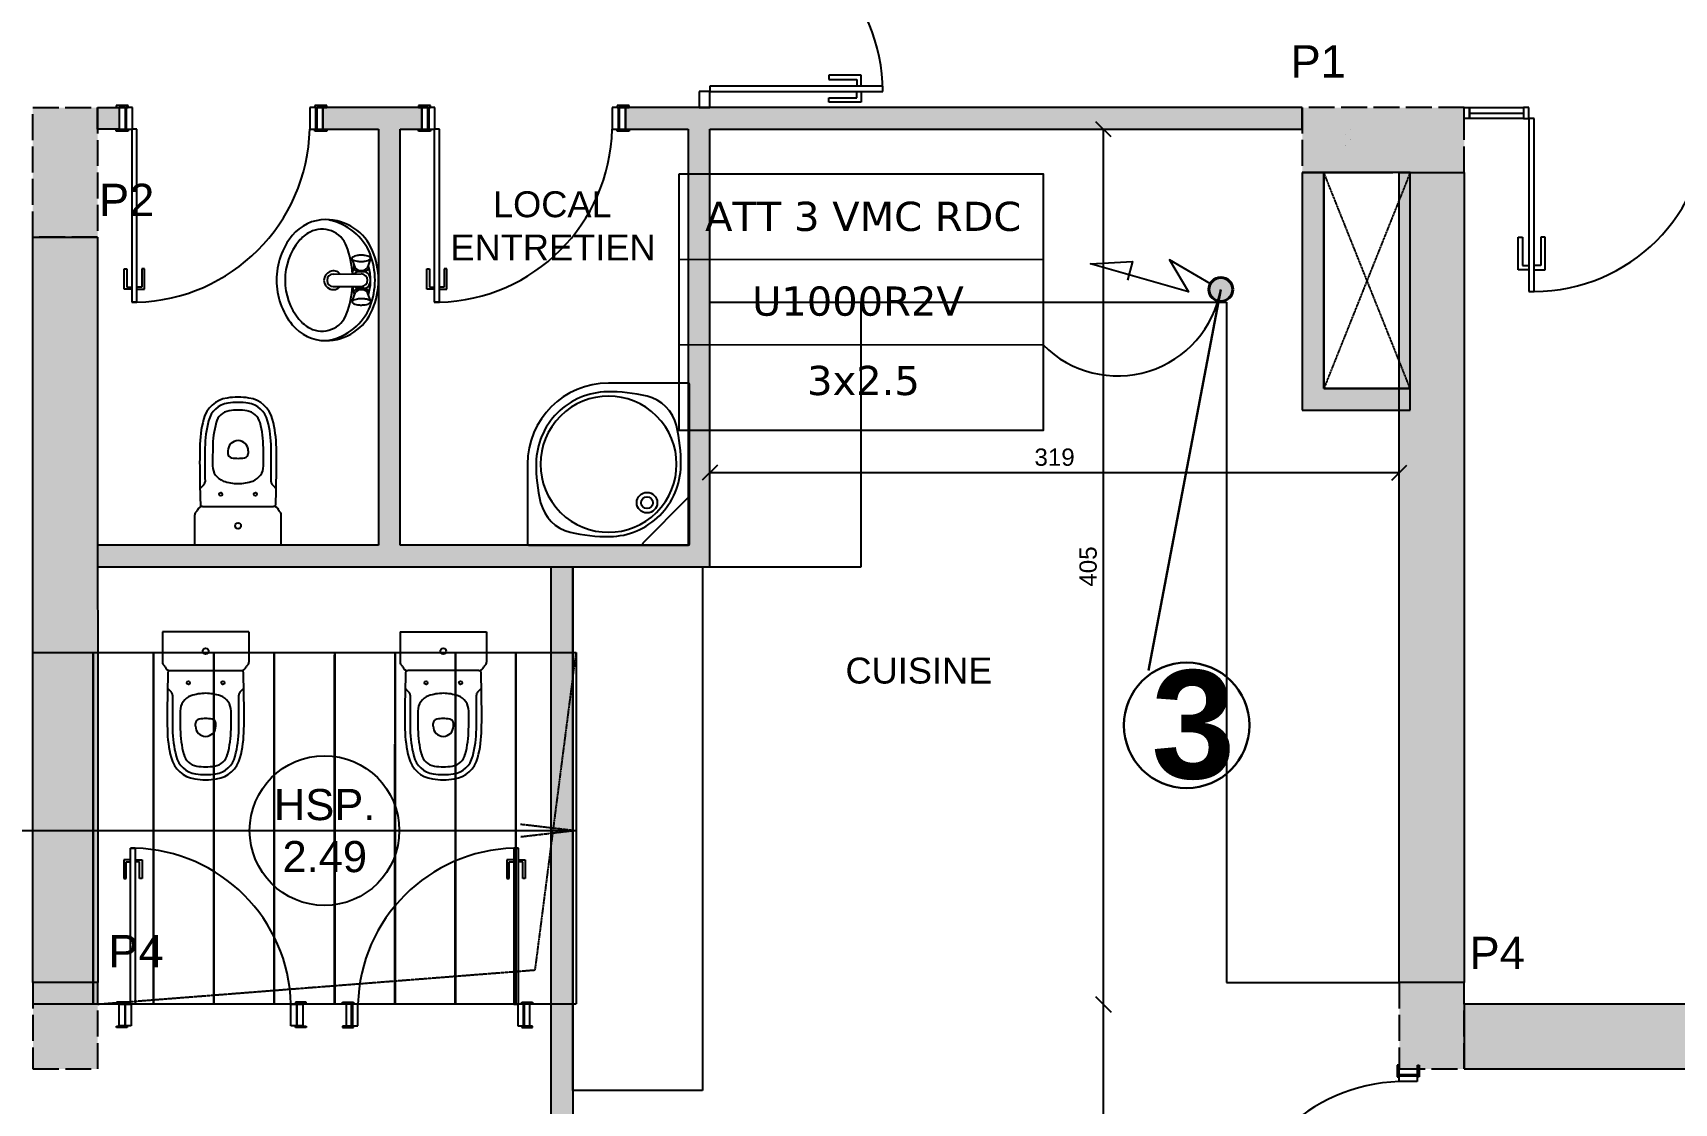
# Model space of a CAD drawing. Header units: millimetres. Extents: x 61345 to 69644, y 9491 to 29385.
# Drawn here: x 65769 to 66529, y 16625 to 17120 of the extents above; entities that cross this region are included whole.
import ezdxf
from ezdxf.enums import TextEntityAlignment as Align

# ---------------------------------------------------------------- set-up
doc = ezdxf.new("R2010")
doc.units = ezdxf.units.MM
for name, pattern in [('ACAD_ISO02W100', [15, 12, -3]), ('ACAD_ISO03W100', [30, 12, -18]), ('CACHE', [0.375, 0.25, -0.125]), ('PROJECTION', [0.375, 0.25, -0.125])]:
    doc.linetypes.add(name, pattern=pattern)
for name, color, linetype in [('ATT ELECTRIQUES', 3, 'Continuous'), ('FORCE', 3, 'Continuous'), ('Plan Archi', 8, 'Continuous')]:
    doc.layers.add(name, color=color, linetype=linetype)
doc.layers.add('G-ANNO-TEXT', color=231, linetype='Continuous', lineweight=9)
doc.layers.add('STRUCTURE POUTRES', color=5, linetype='ACAD_ISO03W100', lineweight=20)
doc.styles.add('ARIAL', font='arial.ttf')
doc.styles.add('Arial_I', font='ariali.ttf', dxfattribs={"height": 146.22545})
doc.styles.get("Standard").update_dxf_attribs({"font": 'arial.ttf'})
doc.styles.add('Verdana', font='verdana.ttf')

# ---------------------------------------------------------------- blocks, each defined once
blk = doc.blocks.new('alimentation electrique')
at = {"layer": 'FORCE', "lineweight": 50}
blk.add_hatch(color=1, dxfattribs=at).paths.add_polyline_path([(54.9, -36.5, 1), (41.3, -19.1, 1)])
at = {"color": 1, "linetype": 'ByBlock'}
blk.add_lwpolyline([(38.4, -22.6), (0.5, -0.3), (18.2, -30.1), (-72.5, -4), (-33.8, -1.9), (-38.2, -19.2)], dxfattribs=at)
at = {"layer": 'FORCE', "color": 1, "lineweight": 40}
blk.add_circle((48.1, -27.8), 11, dxfattribs=at)
blk = doc.blocks.new('ETIQ ECL')
at = {"color": 6, "linetype": 'ByBlock'}
blk.add_lwpolyline([(-28.09, 19.8), (28.09, 19.8), (28.09, -19.8), (-28.09, -19.8)], close=True, dxfattribs=at)
at = {"layer": 'STRUCTURE POUTRES', "color": 6, "linetype": 'ByBlock'}
for points in [[(-28.09, 19.8), (28.09, 19.8), (28.09, 6.6), (-28.09, 6.6)], [(-28.09, 6.6), (28.09, 6.6), (28.09, -6.6), (-28.09, -6.6)], [(-28.09, -6.6), (28.09, -6.6), (28.09, -19.8), (-28.09, -19.8)]]:
    blk.add_lwpolyline(points, close=True, dxfattribs=at)
at = {"layer": 'STRUCTURE POUTRES', "color": 6, "linetype": 'ByBlock', "style": 'Verdana'}
for tag, p in [('CIRCUIT', (0.33, 10.99)), ('CABLE', (-0.49, -2.08)), ('SECTION', (0.37, -14.32))]:
    blk.add_attdef(tag, text='', height=4.5, dxfattribs=at).set_placement(p, align=Align.CENTER)

msp = doc.modelspace()

# ---------------------------------------------------------------- hatches: boundary and pattern name
at = {"layer": 'Plan Archi', "linetype": 'ACAD_ISO02W100'}
for points in [[(65769.07, 17085.8), (65799.07, 17085.8), (65799.07, 17025.8), (65769.07, 17025.8)], [(66356.65, 17055.84), (66431.66, 17055.84), (66431.66, 17085.85), (66356.65, 17085.85)], [(66356.65, 17055.84), (66431.66, 17055.84), (66431.66, 17085.84), (66356.65, 17085.84)], [(66401.56, 16681.07), (66431.56, 16681.07), (66431.56, 16641.07), (66401.56, 16641.07)]]:
    msp.add_hatch(color=256, dxfattribs=at).paths.add_polyline_path(points)
at = {"layer": 'Plan Archi'}
h = msp.add_hatch(color=256, dxfattribs=at)
h.dxf.hatch_style = 1
h.paths.add_polyline_path([(65809.07, 17075.8), (65799.07, 17075.8), (65799.07, 17085.8), (65809.07, 17085.8)])
h = msp.add_hatch(color=256, dxfattribs=at)
h.dxf.hatch_style = 1
h.paths.add_polyline_path([(65929.07, 16883.35), (65799.07, 16883.35), (65799.07, 16873.35), (66082.46, 16873.35), (66082.46, 17075.8), (66356.65, 17075.8), (66356.65, 17085.8), (66043.37, 17085.8), (66043.37, 17075.8), (66072.46, 17075.8), (66072.46, 16883.35), (65939.07, 16883.35), (65939.07, 17075.8), (65949.07, 17075.8), (65949.07, 17085.8), (65903.37, 17085.8), (65903.37, 17075.8), (65929.07, 17075.8)])
h = msp.add_hatch(color=256, dxfattribs=at)
h.dxf.hatch_style = 1
h.paths.add_polyline_path([(66366.65, 17055.84), (66356.65, 17055.84), (66356.65, 16945.84), (66406.65, 16945.84), (66406.65, 16955.84), (66366.65, 16955.84)])
h = msp.add_hatch(color=256, dxfattribs=at)
h.dxf.hatch_style = 1
h.paths.add_polyline_path([(66401.56, 17055.84), (66431.56, 17055.84), (66431.56, 16681.07), (66401.56, 16681.07)])
h = msp.add_hatch(color=256, dxfattribs=at)
h.dxf.hatch_style = 1
h.paths.add_polyline_path([(65769.07, 17025.8), (65799.07, 17025.8), (65799.15, 16681.07), (65769.15, 16681.07)])
h = msp.add_hatch(color=256, dxfattribs=at)
h.dxf.hatch_style = 1
h.paths.add_polyline_path([(66009.07, 16873.35), (66019.07, 16873.35), (66019.07, 16486.99), (66009.07, 16486.99)])
at = {"layer": 'Plan Archi', "linetype": 'ACAD_ISO02W100'}
h = msp.add_hatch(color=256, dxfattribs=at)
h.dxf.hatch_style = 1
h.paths.add_polyline_path([(65769.15, 16641.07), (65799.15, 16641.07), (65799.15, 16681.07), (65769.15, 16681.07)])
h = msp.add_hatch(color=256, dxfattribs=at)
h.dxf.hatch_style = 1
h.paths.add_polyline_path([(66401.56, 16641.07), (66431.56, 16641.07), (66431.56, 16681.07), (66401.56, 16681.07)])
at = {"layer": 'Plan Archi'}
h = msp.add_hatch(color=256, dxfattribs=at)
h.dxf.hatch_style = 1
h.paths.add_polyline_path([(67430.32, 16671.07), (66431.56, 16671.07), (66431.56, 16641.07), (67430.32, 16641.07)])

# ---------------------------------------------------------------- linework, layer by layer
at = {"color": 5, "lineweight": 30}
msp.add_lwpolyline([(66285.5, 16825.34), (66318.99, 17001.68)], dxfattribs=at)
msp.add_circle((66303.14, 16800.05), 29.04, dxfattribs=at)
at = {"layer": 'ATT ELECTRIQUES', "color": 6, "linetype": 'ByBlock'}
msp.add_arc((66271.17, 17010.26), 48.58, 224.84697, 349.82756, dxfattribs=at)
at = {"layer": 'Plan Archi'}
for p, q in [((66162.46, 17095.78), (66082.46, 17095.78)), ((66082.46, 17095.78), (66082.46, 17093.28)), ((66152.46, 17100.78), (66137.46, 17100.78)), ((66137.46, 17100.78), (66137.46, 17098.78)), ((66137.46, 17098.78), (66150.46, 17098.78)), ((66150.46, 17098.78), (66150.46, 17095.78)), ((66152.46, 17095.78), (66152.46, 17100.78)), ((66162.46, 17093.28), (66162.46, 17095.78)), ((66082.46, 17093.28), (66077.46, 17093.28)), ((66077.46, 17093.28), (66077.46, 17085.8)), ((66082.46, 17093.28), (66162.46, 17093.28)), ((66082.46, 17085.8), (66082.46, 17093.28)), ((66137.46, 17088.28), (66137.46, 17090.28)), ((66137.46, 17090.28), (66150.46, 17090.28)), ((66152.46, 17088.28), (66137.46, 17088.28)), ((66150.46, 17090.28), (66150.46, 17093.28)), ((66152.46, 17093.28), (66152.46, 17088.28)), ((65799.07, 17075.8), (65799.07, 17085.8)), ((65799.07, 17085.8), (65809.07, 17085.8)), ((65813.15, 17086.75), (65807.58, 17086.75)), ((65807.58, 17086.75), (65807.58, 17085.93)), ((65807.58, 17085.93), (65813.15, 17085.93)), ((65809.07, 17085.8), (65809.07, 17075.8)), ((65811.93, 17085.8), (65809.07, 17085.8)), ((65809.07, 17085.8), (65809.07, 17075.8)), ((65811.93, 17075.8), (65811.93, 17085.8)), ((65815.19, 17085.8), (65812.33, 17085.8)), ((65812.33, 17085.8), (65812.33, 17075.8)), ((65813.15, 17085.93), (65813.15, 17086.75)), ((65815.19, 17075.8), (65815.19, 17085.8)), ((65900.11, 17085.8), (65897.25, 17085.8)), ((65897.25, 17085.8), (65897.25, 17075.8)), ((65905.13, 17086.75), (65899.56, 17086.75)), ((65899.56, 17086.75), (65899.56, 17085.93)), ((65899.56, 17085.93), (65905.13, 17085.93)), ((65900.11, 17075.8), (65900.11, 17085.8)), ((65903.37, 17085.8), (65900.51, 17085.8)), ((65900.51, 17085.8), (65900.51, 17075.8)), ((65949.07, 17085.8), (65903.37, 17085.8)), ((65903.37, 17085.8), (65903.37, 17075.8)), ((65903.37, 17075.8), (65903.37, 17085.8)), ((65905.13, 17085.93), (65905.13, 17086.75)), ((65953.15, 17086.74), (65947.58, 17086.74)), ((65947.58, 17086.74), (65947.58, 17085.93)), ((65947.58, 17085.93), (65953.15, 17085.93)), ((65949.07, 17075.8), (65949.07, 17085.8)), ((65951.93, 17085.79), (65949.07, 17085.79)), ((65949.07, 17085.79), (65949.07, 17075.79)), ((65951.93, 17075.79), (65951.93, 17085.79)), ((65955.19, 17085.79), (65952.33, 17085.79)), ((65952.33, 17085.79), (65952.33, 17075.79)), ((65953.15, 17085.93), (65953.15, 17086.74)), ((65955.19, 17075.79), (65955.19, 17085.79)), ((66040.11, 17085.79), (66037.25, 17085.79)), ((66037.25, 17085.79), (66037.25, 17075.79)), ((66045.13, 17086.74), (66039.56, 17086.74)), ((66039.56, 17086.74), (66039.56, 17085.93)), ((66039.56, 17085.93), (66045.13, 17085.93)), ((66040.11, 17075.79), (66040.11, 17085.79)), ((66043.37, 17085.79), (66040.51, 17085.79)), ((66040.51, 17085.79), (66040.51, 17075.79)), ((66356.65, 17085.8), (66043.37, 17085.8)), ((66043.37, 17085.8), (66043.37, 17075.8)), ((66043.37, 17075.79), (66043.37, 17085.79)), ((66045.13, 17085.93), (66045.13, 17086.74)), ((66077.46, 17085.8), (66082.46, 17085.8)), ((66356.65, 17075.8), (66356.65, 17085.8)), ((66431.56, 17085.8), (66434.06, 17085.8)), ((66431.56, 17080.8), (66431.56, 17085.8)), ((66434.06, 17080.8), (66431.56, 17080.8)), ((66434.06, 17085.8), (66459.06, 17085.8)), ((66434.06, 17080.8), (66434.06, 17085.8)), ((66434.06, 17085.8), (66434.06, 17080.8)), ((66434.06, 17083.3), (66459.06, 17083.3)), ((66459.06, 17080.8), (66434.06, 17080.8)), ((66459.06, 17085.8), (66459.06, 17080.8)), ((66461.56, 17085.8), (66459.06, 17085.8)), ((66459.06, 17085.8), (66459.06, 17080.8)), ((66459.06, 17080.8), (66461.56, 17080.8)), ((66461.56, 17080.8), (66461.56, 17085.8)), ((66464.06, 17080.8), (66461.56, 17080.8)), ((66461.56, 17080.8), (66461.56, 17000.8)), ((66464.06, 17000.8), (66464.06, 17080.8)), ((65809.07, 17075.8), (65799.07, 17075.8)), ((65807.58, 17074.85), (65807.58, 17075.66)), ((65807.58, 17075.66), (65813.15, 17075.66)), ((65813.15, 17074.85), (65807.58, 17074.85)), ((65809.07, 17075.8), (65815.19, 17075.8)), ((65809.21, 17075.8), (65813.01, 17075.8)), ((65812.33, 17075.8), (65815.19, 17075.8)), ((65813.15, 17075.66), (65813.15, 17074.85)), ((65814.9, 17075.8), (65814.9, 16995.79)), ((65817.25, 17075.8), (65814.9, 17075.8)), ((65817.25, 16995.79), (65817.25, 17075.8)), ((65897.25, 17075.8), (65900.11, 17075.8)), ((65899.56, 17074.85), (65899.56, 17075.66)), ((65899.56, 17075.66), (65905.13, 17075.66)), ((65905.13, 17074.85), (65899.56, 17074.85)), ((65900.51, 17075.8), (65903.37, 17075.8)), ((65903.37, 17075.8), (65929.07, 17075.8)), ((65905.13, 17075.66), (65905.13, 17074.85)), ((65929.07, 17075.8), (65929.07, 16883.35)), ((65939.07, 16883.35), (65939.07, 17075.8)), ((65939.07, 17075.8), (65949.07, 17075.8)), ((65947.58, 17074.84), (65947.58, 17075.65)), ((65947.58, 17075.65), (65953.15, 17075.65)), ((65953.15, 17074.84), (65947.58, 17074.84)), ((65949.07, 17075.79), (65955.19, 17075.79)), ((65949.21, 17075.79), (65953.01, 17075.79)), ((65952.33, 17075.79), (65955.19, 17075.79)), ((65953.15, 17075.65), (65953.15, 17074.84)), ((65954.9, 17075.79), (65954.9, 16995.78)), ((65957.25, 17075.79), (65954.9, 17075.79)), ((65957.25, 16995.78), (65957.25, 17075.79)), ((66037.25, 17075.79), (66040.11, 17075.79)), ((66039.56, 17074.84), (66039.56, 17075.65)), ((66039.56, 17075.65), (66045.13, 17075.65)), ((66045.13, 17074.84), (66039.56, 17074.84)), ((66040.51, 17075.79), (66043.37, 17075.79)), ((66043.37, 17075.8), (66072.46, 17075.8)), ((66045.13, 17075.65), (66045.13, 17074.84)), ((66072.46, 17075.8), (66072.46, 16883.35)), ((66082.46, 16873.35), (66082.46, 17075.8)), ((66082.46, 17075.8), (66356.65, 17075.8)), ((66366.65, 17055.84), (66356.65, 17055.84)), ((66356.65, 17055.84), (66356.65, 16945.84)), ((66366.65, 16955.84), (66366.65, 17055.84)), ((66406.65, 17055.84), (66366.65, 17055.84)), ((66366.65, 17055.84), (66366.65, 16955.84)), ((66401.56, 17055.84), (66431.56, 17055.84)), ((66401.56, 16681.07), (66401.56, 17055.84)), ((66406.65, 16955.84), (66406.65, 17055.84)), ((66431.56, 17055.84), (66431.56, 16681.07)), ((65769.07, 17025.8), (65799.07, 17025.8)), ((65769.15, 16681.07), (65769.07, 17025.8)), ((65799.07, 17025.8), (65799.15, 16681.07)), ((66456.56, 17010.8), (66456.56, 17025.8)), ((66456.56, 17025.8), (66458.56, 17025.8)), ((66458.56, 17025.8), (66458.56, 17012.8)), ((66469.06, 17025.8), (66467.06, 17025.8)), ((66467.06, 17025.8), (66467.06, 17012.8)), ((66469.06, 17010.8), (66469.06, 17025.8)), ((65811.39, 17001.75), (65811.39, 17011.29)), ((65811.39, 17011.29), (65812.61, 17011.29)), ((65812.61, 17011.29), (65812.61, 17002.76)), ((65819.55, 17011.29), (65819.55, 17002.76)), ((65820.77, 17011.29), (65819.55, 17011.29)), ((65820.77, 17001.75), (65820.77, 17011.29)), ((65951.39, 17001.75), (65951.39, 17011.28)), ((65951.39, 17011.28), (65952.61, 17011.28)), ((65952.61, 17011.28), (65952.61, 17002.75)), ((65959.55, 17011.28), (65959.55, 17002.75)), ((65960.77, 17011.28), (65959.55, 17011.28)), ((65960.77, 17001.75), (65960.77, 17011.28)), ((66458.56, 17012.8), (66461.56, 17012.8)), ((66467.06, 17012.8), (66464.06, 17012.8)), ((66461.56, 17010.8), (66456.56, 17010.8)), ((66464.06, 17010.8), (66469.06, 17010.8)), ((65814.76, 17001.75), (65811.39, 17001.75)), ((65812.61, 17002.76), (65814.83, 17002.76)), ((65814.9, 16995.79), (65817.25, 16995.79)), ((65817.25, 16995.79), (65814.9, 16995.79)), ((65819.55, 17002.76), (65817.32, 17002.76)), ((65817.4, 17001.75), (65820.77, 17001.75)), ((65954.76, 17001.75), (65951.39, 17001.75)), ((65952.61, 17002.75), (65954.83, 17002.75)), ((65954.9, 16995.78), (65957.25, 16995.78)), ((65957.25, 16995.78), (65954.9, 16995.78)), ((65959.55, 17002.75), (65957.32, 17002.75)), ((65957.4, 17001.75), (65960.77, 17001.75)), ((66082.46, 16995.8), (66321.56, 16995.8)), ((66152.46, 16873.35), (66152.46, 16995.8)), ((66321.56, 16995.8), (66321.56, 16681.07)), ((66461.56, 17000.8), (66464.06, 17000.8)), ((66072.46, 16958.35), (66035.56, 16958.35)), ((66073.06, 16883.95), (66073.06, 16957.75)), ((66406.65, 16955.84), (66366.65, 16955.84)), ((66366.65, 16955.84), (66406.65, 16955.84)), ((66406.65, 16945.84), (66406.65, 16955.84)), ((66356.65, 16945.84), (66406.65, 16945.84)), ((65859.37, 16927.05), (65859.37, 16925.78)), ((65868.77, 16927.05), (65868.77, 16925.78)), ((65998.06, 16920.85), (65998.06, 16883.95)), ((65848.19, 16911.25), (65846.43, 16909.5)), ((65879.96, 16911.25), (65881.71, 16909.5)), ((66072.03, 16905.03), (66051.38, 16884.38)), ((65844.07, 16883.35), (65844.07, 16897.45)), ((65847.67, 16901.35), (65880.47, 16901.35)), ((65884.07, 16883.35), (65884.07, 16897.45)), ((65929.07, 16883.35), (65799.07, 16883.35)), ((65799.07, 16883.35), (65799.07, 16873.35)), ((65884.07, 16883.35), (65844.07, 16883.35)), ((66072.46, 16883.35), (65939.07, 16883.35)), ((65998.66, 16883.35), (66072.46, 16883.35)), ((65799.07, 16873.35), (66082.46, 16873.35)), ((66009.07, 16873.35), (66019.07, 16873.35)), ((66009.07, 16486.99), (66009.07, 16873.35)), ((66019.07, 16873.35), (66079.07, 16873.35)), ((66019.07, 16631.07), (66019.07, 16873.35)), ((66019.07, 16873.35), (66019.07, 16486.99)), ((66079.07, 16873.35), (66079.07, 16631.07)), ((66082.46, 16873.35), (66152.46, 16873.35)), ((65829.07, 16843.35), (65829.07, 16829.25)), ((65869.07, 16843.35), (65829.07, 16843.35)), ((65869.07, 16843.35), (65869.07, 16829.25)), ((65939.07, 16843.35), (65939.07, 16829.25)), ((65939.07, 16843.35), (65979.07, 16843.35)), ((65979.07, 16843.35), (65979.07, 16829.25)), ((65832.67, 16825.35), (65865.47, 16825.35)), ((65975.47, 16825.35), (65942.67, 16825.35)), ((65833.19, 16815.45), (65831.43, 16817.21)), ((65864.96, 16815.45), (65866.71, 16817.21)), ((65943.19, 16815.45), (65941.43, 16817.21)), ((65974.96, 16815.45), (65976.71, 16817.21)), ((65844.37, 16799.65), (65844.37, 16800.93)), ((65853.77, 16799.65), (65853.77, 16800.93)), ((65954.37, 16799.65), (65954.37, 16800.93)), ((65963.77, 16799.65), (65963.77, 16800.93)), ((65811.16, 16737.82), (65811.16, 16729.22)), ((65814.2, 16737.82), (65811.16, 16737.82)), ((65814.33, 16671.07), (65814.33, 16743.2)), ((65814.33, 16743.2), (65816.45, 16743.2)), ((65816.45, 16743.2), (65814.33, 16743.2)), ((65816.45, 16743.2), (65816.45, 16671.07)), ((65816.58, 16737.82), (65819.62, 16737.82)), ((65819.62, 16737.82), (65819.62, 16729.22)), ((65988.53, 16737.82), (65988.53, 16729.22)), ((65991.57, 16737.82), (65988.53, 16737.82)), ((65991.7, 16743.2), (65991.7, 16671.07)), ((65993.82, 16743.2), (65991.7, 16743.2)), ((65991.7, 16743.2), (65993.82, 16743.2)), ((65993.82, 16671.07), (65993.82, 16743.2)), ((65993.95, 16737.82), (65996.99, 16737.82)), ((65996.99, 16737.82), (65996.99, 16729.22)), ((65812.26, 16729.22), (65812.26, 16736.91)), ((65812.26, 16736.91), (65814.26, 16736.91)), ((65818.52, 16736.91), (65816.51, 16736.91)), ((65818.52, 16729.22), (65818.52, 16736.91)), ((65989.63, 16729.22), (65989.63, 16736.91)), ((65989.63, 16736.91), (65991.64, 16736.91)), ((65995.89, 16736.91), (65993.88, 16736.91)), ((65995.89, 16729.22), (65995.89, 16736.91)), ((65811.16, 16729.22), (65812.26, 16729.22)), ((65819.62, 16729.22), (65818.52, 16729.22)), ((65988.53, 16729.22), (65989.63, 16729.22)), ((65996.99, 16729.22), (65995.89, 16729.22)), ((65799.15, 16681.07), (65769.15, 16681.07)), ((66321.56, 16681.07), (66401.56, 16681.07)), ((66431.56, 16681.07), (66401.56, 16681.07)), ((65812.75, 16671.93), (65807.73, 16671.93)), ((65807.73, 16671.93), (65807.73, 16671.19)), ((65807.73, 16671.19), (65812.75, 16671.19)), ((65809.07, 16661.07), (65809.07, 16671.07)), ((65809.07, 16671.07), (65814.59, 16671.07)), ((65809.2, 16671.07), (65812.63, 16671.07)), ((65811.65, 16671.07), (65811.65, 16661.07)), ((65812.01, 16661.07), (65812.01, 16671.07)), ((65812.01, 16671.07), (65814.59, 16671.07)), ((65812.75, 16671.19), (65812.75, 16671.93)), ((65816.45, 16671.07), (65814.33, 16671.07)), ((65814.59, 16671.07), (65814.59, 16661.07)), ((65888.56, 16661.07), (65888.56, 16671.07)), ((65888.56, 16671.07), (65891.13, 16671.07)), ((65895.67, 16671.93), (65890.64, 16671.93)), ((65890.64, 16671.93), (65890.64, 16671.19)), ((65890.64, 16671.19), (65895.67, 16671.19)), ((65891.13, 16671.07), (65891.13, 16661.07)), ((65891.5, 16661.07), (65891.5, 16671.07)), ((65891.5, 16671.07), (65894.07, 16671.07)), ((65894.07, 16671.07), (65894.07, 16661.07)), ((65895.67, 16671.19), (65895.67, 16671.93)), ((65912.48, 16671.19), (65912.48, 16671.93)), ((65912.48, 16671.93), (65917.5, 16671.93)), ((65917.5, 16671.19), (65912.48, 16671.19)), ((65914.07, 16671.07), (65914.07, 16661.07)), ((65916.65, 16671.07), (65914.07, 16671.07)), ((65916.65, 16661.07), (65916.65, 16671.07)), ((65917.01, 16671.07), (65917.01, 16661.07)), ((65919.59, 16671.07), (65917.01, 16671.07)), ((65917.5, 16671.93), (65917.5, 16671.19)), ((65919.59, 16661.07), (65919.59, 16671.07)), ((65991.7, 16671.07), (65993.82, 16671.07)), ((65993.56, 16671.07), (65993.56, 16661.07)), ((65996.13, 16671.07), (65993.56, 16671.07)), ((65999.07, 16671.07), (65993.56, 16671.07)), ((65995.4, 16671.19), (65995.4, 16671.93)), ((65995.4, 16671.93), (66000.42, 16671.93)), ((66000.42, 16671.19), (65995.4, 16671.19)), ((65998.95, 16671.07), (65995.52, 16671.07)), ((65996.13, 16661.07), (65996.13, 16671.07)), ((65996.5, 16671.07), (65996.5, 16661.07)), ((65999.07, 16661.07), (65999.07, 16671.07)), ((66000.42, 16671.93), (66000.42, 16671.19)), ((67430.32, 16671.07), (66431.56, 16671.07)), ((66431.56, 16671.07), (66431.56, 16641.07)), ((65807.73, 16660.22), (65807.73, 16660.95)), ((65807.73, 16660.95), (65812.75, 16660.95)), ((65812.75, 16660.22), (65807.73, 16660.22)), ((65811.65, 16661.07), (65809.07, 16661.07)), ((65814.59, 16661.07), (65812.01, 16661.07)), ((65812.75, 16660.95), (65812.75, 16660.22)), ((65891.13, 16661.07), (65888.56, 16661.07)), ((65890.64, 16660.22), (65890.64, 16660.95)), ((65890.64, 16660.95), (65895.67, 16660.95)), ((65895.67, 16660.22), (65890.64, 16660.22)), ((65894.07, 16661.07), (65891.5, 16661.07)), ((65895.67, 16660.95), (65895.67, 16660.22)), ((65912.48, 16660.95), (65912.48, 16660.22)), ((65917.5, 16660.95), (65912.48, 16660.95)), ((65912.48, 16660.22), (65917.5, 16660.22)), ((65914.07, 16661.07), (65916.65, 16661.07)), ((65917.01, 16661.07), (65919.59, 16661.07)), ((65917.5, 16660.22), (65917.5, 16660.95)), ((65993.56, 16661.07), (65996.13, 16661.07)), ((65995.4, 16660.95), (65995.4, 16660.22)), ((66000.42, 16660.95), (65995.4, 16660.95)), ((65995.4, 16660.22), (66000.42, 16660.22)), ((65996.5, 16661.07), (65999.07, 16661.07)), ((66000.42, 16660.22), (66000.42, 16660.95)), ((66401.43, 16642.76), (66400.65, 16642.76)), ((66400.65, 16642.76), (66400.65, 16637.43)), ((66401.43, 16637.43), (66401.43, 16642.76)), ((66401.56, 16641.07), (66409.87, 16641.07)), ((66401.56, 16638.34), (66401.56, 16641.07)), ((66409.87, 16641.07), (66409.87, 16638.34)), ((66410, 16642.76), (66410.78, 16642.76)), ((66410, 16637.43), (66410, 16642.76)), ((66410.78, 16642.76), (66410.78, 16637.43)), ((66431.56, 16641.07), (67430.32, 16641.07)), ((66079.07, 16631.07), (66019.07, 16631.07)), ((66400.65, 16637.43), (66401.43, 16637.43)), ((66409.87, 16638.34), (66401.56, 16638.34)), ((66401.56, 16637.95), (66409.87, 16637.95)), ((66401.56, 16635.22), (66401.56, 16637.95)), ((66409.87, 16635.22), (66401.56, 16635.22)), ((66409.87, 16637.95), (66409.87, 16635.22)), ((66410.78, 16637.43), (66410, 16637.43))]:
    msp.add_line(p, q, dxfattribs=at)
at = {"layer": 'Plan Archi', "linetype": 'ACAD_ISO02W100'}
for p, q in [((65769.07, 17085.8), (65799.07, 17085.8)), ((65769.07, 17025.8), (65769.07, 17085.8)), ((65799.07, 17085.8), (65799.07, 17025.8)), ((66431.66, 17085.85), (66356.65, 17085.85)), ((66356.65, 17085.85), (66356.65, 17055.84)), ((66431.66, 17085.84), (66356.65, 17085.84)), ((66356.65, 17085.84), (66356.65, 17055.84)), ((66431.66, 17055.84), (66431.66, 17085.85)), ((66431.66, 17055.84), (66431.66, 17085.84)), ((66376.65, 17073.38), (66376.65, 17073.38)), ((66379.15, 17075.88), (66379.15, 17075.88)), ((66376.52, 17068.37), (66376.52, 17068.37)), ((66376.65, 17068.37), (66376.65, 17068.37)), ((66379.02, 17070.87), (66379.02, 17070.87)), ((66379.15, 17070.87), (66379.15, 17070.87)), ((66356.65, 17055.84), (66431.66, 17055.84)), ((66356.65, 17055.84), (66431.66, 17055.84)), ((66361.65, 17055.84), (66361.65, 17055.84)), ((66361.65, 17055.84), (66391.66, 17055.84)), ((65799.07, 17025.8), (65769.07, 17025.8)), ((65799.15, 16681.07), (65769.15, 16681.07)), ((65769.15, 16681.07), (65769.15, 16641.07)), ((65799.15, 16641.07), (65799.15, 16681.07)), ((66431.56, 16681.07), (66401.56, 16681.07)), ((66401.56, 16681.07), (66401.56, 16641.07)), ((66431.56, 16641.07), (66431.56, 16681.07)), ((65769.15, 16641.07), (65799.15, 16641.07)), ((66401.56, 16641.07), (66431.56, 16641.07))]:
    msp.add_line(p, q, dxfattribs=at)
at = {"layer": 'Plan Archi', "color": 0, "linetype": 'ByBlock'}
for p, q in [((66268.18, 17072.3), (66261.18, 17079.3)), ((66085.96, 16920.45), (66078.96, 16913.45)), ((66398.06, 16913.45), (66405.06, 16920.45)), ((66261.18, 16674.41), (66268.18, 16667.41)), ((66268.18, 16667.41), (66261.18, 16674.41))]:
    msp.add_line(p, q, dxfattribs=at)
at = {"layer": 'Plan Archi', "color": 6}
for p, q in [((66264.68, 16670.91), (66264.68, 17075.8)), ((66082.46, 16916.95), (66401.56, 16916.95)), ((66264.68, 16550.91), (66264.68, 16670.91))]:
    msp.add_line(p, q, dxfattribs=at)
at = {"layer": 'Plan Archi', "color": 0, "linetype": 'PROJECTION', "lineweight": -2, "transparency": 16777216}
for p, q in [((66406.65, 17055.84), (66366.65, 16955.84)), ((66406.65, 16955.84), (66366.65, 17055.84))]:
    msp.add_line(p, q, dxfattribs=at)
at = {"layer": 'Plan Archi', "linetype": 'Continuous'}
for p, q in [((65916.75, 17015.83), (65918.33, 17011.5)), ((65925.36, 17015.89), (65923.83, 17011.54)), ((65908.14, 17008.8), (65921.1, 17008.88)), ((65919.33, 17009.93), (65922.86, 17009.95)), ((65908.17, 17003.04), (65921.13, 17003.12)), ((65916.87, 16996.11), (65918.4, 17000.47)), ((65919.37, 17002.05), (65922.9, 17002.07)), ((65925.48, 16996.16), (65923.96, 17000.33))]:
    msp.add_line(p, q, dxfattribs=at)
at = {"layer": 'Plan Archi', "linetype": 'CACHE'}
for p, q in [((65769.07, 16833.8), (65797.02, 16833.8)), ((65796.96, 16671.07), (65797.02, 16833.8)), ((65797.02, 16833.8), (65824.96, 16833.8)), ((65797.02, 16833.8), (65797.02, 16671.07)), ((65824.9, 16671.07), (65824.96, 16833.8)), ((65824.96, 16833.8), (65852.9, 16833.8)), ((65824.96, 16833.8), (65824.96, 16671.07)), ((65852.85, 16671.07), (65852.9, 16833.8)), ((65852.9, 16833.8), (65880.85, 16833.8)), ((65852.9, 16833.8), (65852.9, 16671.07)), ((65880.79, 16671.07), (65880.85, 16833.8)), ((65880.85, 16833.8), (65908.79, 16833.8)), ((65880.85, 16833.8), (65880.85, 16671.07)), ((65908.73, 16671.07), (65908.79, 16833.8)), ((65908.79, 16833.8), (65936.73, 16833.8)), ((65908.79, 16833.8), (65908.79, 16671.07)), ((65936.68, 16671.07), (65936.73, 16833.8)), ((65936.73, 16833.8), (65964.68, 16833.8)), ((65936.73, 16833.8), (65936.73, 16671.07)), ((65964.62, 16671.07), (65964.68, 16833.8)), ((65964.68, 16833.8), (65992.62, 16833.8)), ((65964.68, 16833.8), (65964.68, 16671.07)), ((65992.56, 16671.07), (65992.62, 16833.8)), ((65992.62, 16833.8), (66020.56, 16833.8)), ((65992.62, 16833.8), (65992.62, 16671.07)), ((66001.62, 16686.9), (66020.56, 16833.41)), ((66020.56, 16833.8), (66020.56, 16671.07)), ((66020.56, 16833.41), (66020.56, 16671.07)), ((65994.82, 16754.36), (66020.56, 16751.36)), ((65691.64, 16751.36), (66020.56, 16751.36)), ((66020.56, 16751.36), (65994.82, 16748.37)), ((65799.15, 16671.07), (66001.62, 16686.9)), ((65797.02, 16671.07), (65769.02, 16671.07)), ((65824.96, 16671.07), (65796.96, 16671.07)), ((66020.56, 16671.07), (65799.15, 16671.07)), ((65852.9, 16671.07), (65824.9, 16671.07)), ((65880.85, 16671.07), (65852.85, 16671.07)), ((65908.79, 16671.07), (65880.79, 16671.07)), ((65936.73, 16671.07), (65908.73, 16671.07)), ((65964.68, 16671.07), (65936.68, 16671.07)), ((65992.62, 16671.07), (65964.62, 16671.07)), ((66020.56, 16671.07), (65992.56, 16671.07))]:
    msp.add_line(p, q, dxfattribs=at)
at = {"layer": 'Plan Archi'}
for centre, radius in [((65856.07, 16906.95), 0.75), ((65872.07, 16906.95), 0.75), ((66053.37, 16903.04), 4.75), ((66053.37, 16903.04), 2.75), ((65864.07, 16892.35), 1.35), ((65864.07, 16892.35), 1.35), ((65849.07, 16834.35), 1.35), ((65849.07, 16834.35), 1.35), ((65959.07, 16834.35), 1.35), ((65959.07, 16834.35), 1.35), ((65841.07, 16819.75), 0.75), ((65857.07, 16819.75), 0.75), ((65951.07, 16819.75), 0.75), ((65967.07, 16819.75), 0.75), ((65904.07, 16751.36), 34.63)]:
    msp.add_circle(centre, radius, dxfattribs=at)
for centre, radius, start, end in [((66082.46, 17093.28), 80, 0, 90), ((66464.06, 17080.8), 80, 270, 0), ((65815.07, 17077.97), 82.21, 271.52159, 358.48583), ((65955.07, 17077.96), 82.21, 271.52159, 358.48583), ((65904.67, 17014), 20, 90, 140.91709), ((65904.67, 17010.5), 23.5, 22.71441, 90), ((65901.3, 17008.42), 25.8, 22.17926, 79.00325), ((65914.52, 17006), 32.69, 140.91709, 180), ((65904.67, 17014), 16, 117.069, 140.91709), ((65902.92, 17017.43), 12.15, 20.35846, 117.06899), ((65914.52, 17006), 28.69, 140.91709, 180), ((65872.12, 17006), 45, 3.64031, 20.35846), ((65893.92, 17006), 35.15, 0, 22.71441), ((65921.07, 17014.37), 3.96, 226.34531, 314.34721), ((65893.92, 17006), 33.55, 0, 21.25325), ((65914.52, 17006), 32.69, 180, 219.08291), ((65914.52, 17006), 28.69, 180, 219.08291), ((65893.92, 17006), 33.55, 338.74675, 0), ((65893.92, 17006), 35.15, 337.28559, 0), ((65872.12, 17006), 45, 339.64154, 356.29908), ((65921.11, 16997.73), 4.68, 42.34434, 134.78973), ((65921.11, 16997.73), 3.85, 42.34434, 134.78973), ((65902.92, 16994.57), 12.15, 242.93101, 339.64154), ((65904.67, 17001.5), 23.5, 270, 337.28559), ((65901.3, 17003.57), 25.8, 280.99675, 337.82074), ((65904.67, 16998), 20, 219.08291, 270), ((65904.67, 16998), 16, 219.08291, 242.931), ((66035.56, 16920.85), 37.5, 90, 180), ((66072.46, 16957.75), 0.6, 0, 90), ((65861.07, 16938.22), 13.4, 98.81618, 165.46052), ((65864.07, 16918.85), 33, 90, 98.81618), ((65864.07, 16918.85), 33, 81.18382, 90), ((65867.08, 16938.22), 13.4, 14.53948, 81.18382), ((66035.56, 16920.85), 33.5, 91.03367, 135), ((66035.56, 16920.85), 31.5, 315, 135), ((66036.24, 16882.86), 71.5, 76.13265, 91.03367), ((66048.92, 16934.22), 18.6, 13.86735, 76.13265), ((65861.07, 16938.22), 11, 98.81618, 165.46052), ((65861.07, 16938.22), 7.4, 98.81618, 165.46052), ((65864.07, 16918.85), 30.6, 90, 98.81618), ((65864.07, 16918.85), 27, 90, 98.81618), ((65864.07, 16918.85), 30.6, 81.18382, 90), ((65864.07, 16918.85), 27, 81.18382, 90), ((65867.08, 16938.22), 7.4, 14.53948, 81.18382), ((65867.08, 16938.22), 11, 14.53948, 81.18382), ((66035.56, 16920.85), 33.5, 135, 178.96658), ((66035.56, 16920.85), 31.5, 135, 315), ((65901.34, 16927.78), 55, 165.46051, 179.29054), ((65901.34, 16927.78), 52.6, 165.46051, 179.29054), ((65901.34, 16927.78), 49, 165.46051, 179.29054), ((65826.81, 16927.78), 49, 0.70946, 14.53949), ((65826.81, 16927.78), 52.6, 0.70946, 14.53949), ((65826.81, 16927.78), 55, 0.70946, 14.53949), ((65997.56, 16921.54), 71.5, 358.96633, 13.86735), ((66396.3, 16921.65), 550, 179.29054, 182.13617), ((66396.3, 16921.65), 547.6, 179.29054, 180.93637), ((66396.3, 16921.65), 544, 179.29054, 180.1648), ((65864.07, 16927.05), 4.7, 90, 180), ((65864.07, 16927.05), 4.7, 360, 90), ((65331.85, 16921.65), 544, 359.8352, 0.70946), ((65331.85, 16921.65), 547.6, 359.06363, 0.70946), ((65331.85, 16921.65), 550, 357.86383, 0.70946), ((65859.8, 16920.11), 7.5, 180.1648, 250.01601), ((65861.37, 16925.78), 2, 180, 260.28485), ((65864.07, 16941.55), 18, 260.28485, 270), ((65864.07, 16941.55), 18, 270, 279.71515), ((65866.77, 16925.78), 2, 279.71515, 0), ((65868.34, 16920.11), 7.5, 289.98399, 359.8352), ((66073.55, 16920.17), 71.5, 178.96633, 193.86735), ((66035.56, 16920.85), 33.5, 315, 358.96633), ((65846.77, 16912.67), 2, 315, 0.93637), ((65864.07, 16931.85), 20, 250.01601, 270), ((65864.07, 16931.85), 20, 270, 289.98399), ((65881.37, 16912.67), 2, 179.06363, 225), ((66072.46, 16904.6), 0.6, 0, 135), ((65845.97, 16897.45), 1.9, 124.93724, 180), ((65844.31, 16899.83), 1, 304.93724, 343.78478), ((65847.67, 16898.85), 2.5, 90, 163.78478), ((65880.47, 16898.85), 2.5, 16.21522, 90), ((65883.83, 16899.83), 1, 196.21522, 235.06276), ((65882.17, 16897.45), 1.9, 0, 55.06276), ((66022.19, 16907.49), 18.6, 193.86735, 256.13265), ((66035.56, 16920.85), 33.5, 271.03367, 315), ((66034.87, 16958.85), 71.5, 256.13265, 271.03367), ((65998.66, 16883.95), 0.6, 180, 270), ((66051.81, 16883.95), 0.6, 135, 270), ((66072.46, 16883.95), 0.6, 270, 0), ((66072.46, 16883.95), 0.6, 270, 0), ((65830.97, 16829.25), 1.9, 180, 235.06276), ((65867.17, 16829.25), 1.9, 304.93724, 0), ((65940.97, 16829.25), 1.9, 180, 235.06276), ((65977.17, 16829.25), 1.9, 304.93724, 0), ((65829.31, 16826.88), 1, 16.21522, 55.06276), ((65832.67, 16827.85), 2.5, 196.21522, 270), ((66381.3, 16805.06), 550, 177.86383, 180.70946), ((65865.47, 16827.85), 2.5, 270, 343.78478), ((65316.85, 16805.06), 550, 359.29054, 2.13617), ((65868.83, 16826.88), 1, 124.93724, 163.78478), ((65939.31, 16826.88), 1, 16.21522, 55.06276), ((65942.67, 16827.85), 2.5, 196.21522, 270), ((66491.3, 16805.06), 550, 177.86383, 180.70946), ((65975.47, 16827.85), 2.5, 270, 343.78478), ((65426.85, 16805.06), 550, 359.29054, 2.13617), ((65978.83, 16826.88), 1, 124.93724, 163.78478), ((65831.77, 16814.04), 2, 359.06363, 45), ((66381.3, 16805.06), 547.6, 179.06363, 180.70946), ((65844.8, 16806.6), 7.5, 109.98399, 179.8352), ((65849.07, 16794.85), 20, 90, 109.98399), ((65849.07, 16794.85), 20, 70.01601, 90), ((65853.34, 16806.6), 7.5, 0.1648, 70.01601), ((65866.37, 16814.04), 2, 135, 180.93637), ((65316.85, 16805.06), 547.6, 359.29054, 0.93637), ((65941.77, 16814.04), 2, 359.06363, 45), ((66491.3, 16805.06), 547.6, 179.06363, 180.70946), ((65954.8, 16806.6), 7.5, 109.98399, 179.8352), ((65959.07, 16794.85), 20, 90, 109.98399), ((65959.07, 16794.85), 20, 70.01601, 90), ((65963.34, 16806.6), 7.5, 0.1648, 70.01601), ((65976.37, 16814.04), 2, 135, 180.93637), ((65426.85, 16805.06), 547.6, 359.29054, 0.93637), ((66381.3, 16805.06), 544, 179.8352, 180.70946), ((65316.85, 16805.06), 544, 359.29054, 0.1648), ((66491.3, 16805.06), 544, 179.8352, 180.70946), ((65426.85, 16805.06), 544, 359.29054, 0.1648), ((65886.34, 16798.93), 55, 180.70946, 194.53949), ((65886.34, 16798.93), 52.6, 180.70946, 194.53949), ((65886.34, 16798.93), 49, 180.70946, 194.53949), ((65846.37, 16800.93), 2, 99.71515, 180), ((65849.07, 16799.65), 4.7, 180, 270), ((65849.07, 16785.15), 18, 90, 99.71515), ((65849.07, 16785.15), 18, 80.28485, 90), ((65849.07, 16799.65), 4.7, 270, 0), ((65851.77, 16800.93), 2, 0, 80.28485), ((65811.81, 16798.93), 49, 345.46051, 359.29054), ((65811.81, 16798.93), 52.6, 345.46051, 359.29054), ((65811.81, 16798.93), 55, 345.46051, 359.29054), ((65996.34, 16798.93), 55, 180.70946, 194.53949), ((65996.34, 16798.93), 52.6, 180.70946, 194.53949), ((65996.34, 16798.93), 49, 180.70946, 194.53949), ((65956.37, 16800.93), 2, 99.71515, 180), ((65959.07, 16799.65), 4.7, 180, 270), ((65959.07, 16785.15), 18, 90, 99.71515), ((65959.07, 16785.15), 18, 80.28485, 90), ((65959.07, 16799.65), 4.7, 270, 0), ((65961.77, 16800.93), 2, 0, 80.28485), ((65921.81, 16798.93), 49, 345.46051, 359.29054), ((65921.81, 16798.93), 52.6, 345.46051, 359.29054), ((65921.81, 16798.93), 55, 345.46051, 359.29054), ((65846.07, 16788.49), 13.4, 194.53948, 261.18382), ((65846.07, 16788.49), 11, 194.53948, 261.18382), ((65846.07, 16788.49), 7.4, 194.53948, 261.18382), ((65852.08, 16788.49), 7.4, 278.81618, 345.46052), ((65852.08, 16788.49), 11, 278.81618, 345.46052), ((65852.08, 16788.49), 13.4, 278.81618, 345.46052), ((65956.07, 16788.49), 13.4, 194.53948, 261.18382), ((65956.07, 16788.49), 11, 194.53948, 261.18382), ((65956.07, 16788.49), 7.4, 194.53948, 261.18382), ((65962.08, 16788.49), 7.4, 278.81618, 345.46052), ((65962.08, 16788.49), 11, 278.81618, 345.46052), ((65962.08, 16788.49), 13.4, 278.81618, 345.46052), ((65849.07, 16807.85), 30.6, 261.18382, 270), ((65849.07, 16807.85), 27, 261.18382, 270), ((65849.07, 16807.85), 27, 270, 278.81618), ((65849.07, 16807.85), 30.6, 270, 278.81618), ((65959.07, 16807.85), 30.6, 261.18382, 270), ((65959.07, 16807.85), 27, 261.18382, 270), ((65959.07, 16807.85), 27, 270, 278.81618), ((65959.07, 16807.85), 30.6, 270, 278.81618), ((65849.07, 16807.85), 33, 261.18382, 270), ((65849.07, 16807.85), 33, 270, 278.81618), ((65959.07, 16807.85), 33, 261.18382, 270), ((65959.07, 16807.85), 33, 270, 278.81618), ((65814.48, 16669.11), 74.11, 1.51417, 88.47841), ((65993.67, 16669.11), 74.11, 91.52159, 178.48583), ((66403.64, 16556.64), 78.61, 91.51417, 178.47841)]:
    msp.add_arc(centre, radius, start, end, dxfattribs=at)
at = {"layer": 'Plan Archi', "linetype": 'Continuous'}
for centre, radius, start, end in [((65917.18, 17015.99), 0.456, 172.10826, 231.43851), ((65917.29, 17016.06), 0.568, 128.96805, 180.37084), ((65919.09, 17018.41), 3.54, 231.65106, 251.89225), ((65919.07, 17013.89), 3.37, 108.84048, 129.18546), ((65941.11, 17005.7), 24.32, 165.02416, 172.55005), ((65933.87, 16970.79), 46.64, 111.06244, 111.07035), ((65918.86, 17011.68), 1.28, 175.76294, 220.15474), ((65919.39, 17011.95), 1.78, 140.64579, 178.86451), ((65920.27, 17010.35), 7.11, 98.21726, 108.78495), ((65920.2, 17021.8), 7.11, 251.90758, 262.47527), ((65921.06, 17004.89), 12.62, 90.25884, 98.2419), ((65920.98, 17027.79), 13.14, 262.53017, 270.1953), ((65921.18, 17004.86), 12.65, 82.46146, 90.42286), ((65920.99, 17027.83), 13.18, 270.50827, 278.15131), ((65921.91, 17010.34), 7.13, 71.91491, 82.44359), ((65921.84, 17021.83), 7.13, 278.24894, 288.77761), ((65922.2, 17012.59), 2.69, 296.6619, 321.00341), ((65923.07, 17013.91), 3.37, 51.50707, 71.85205), ((65923.01, 17018.4), 3.51, 288.6937, 309.14804), ((65923.14, 17011.77), 1.44, 2.04331, 39.97163), ((65923.29, 17011.71), 1.29, 320.60961, 4.72011), ((65901.06, 17005.48), 24.4, 1.32719, 15.66128), ((65924.81, 17016.1), 0.568, 0.32168, 51.72448), ((65924.93, 17016.04), 0.456, 309.25401, 8.58427), ((65908.16, 17005.92), 4.32, 42.17872, 180.33377), ((65908.16, 17005.92), 4.32, 180.35876, 318.51381), ((65908.16, 17005.92), 2.88, 90.3931, 180.32371), ((65908.16, 17005.92), 2.88, 180.36882, 270.29943), ((65921.09, 17006.03), 4.28, 114.3058, 138.73667), ((65919.96, 17012.59), 2.71, 219.81337, 243.9831), ((65931.32, 16977.83), 34.27, 110.48998, 111.2149), ((65921.11, 17006), 2.88, 0.36882, 90.29943), ((65921.11, 17006), 2.88, 270.3931, 0.32371), ((65931.32, 16977.83), 33.22, 103.75092, 104.7696), ((65921.12, 17006), 4.32, 0.33326, 66.2947), ((65921.12, 17006), 4.32, 294.39783, 0.35926), ((65901.05, 17006.28), 24.4, 345.03125, 359.36533), ((65917.3, 16995.96), 0.456, 129.25401, 188.58427), ((65917.42, 16995.9), 0.568, 180.32168, 231.72448), ((65919.24, 16993.56), 3.54, 108.80027, 129.04146), ((65941.42, 17006.57), 24.64, 188.11332, 195.632), ((65919.08, 17000.22), 1.43, 181.82802, 220.04674), ((65921.09, 17005.97), 4.28, 221.95586, 246.38673), ((65920.39, 16990.19), 7.11, 98.21726, 108.78495), ((65921.24, 16984.21), 13.14, 90.49722, 98.16235), ((65921.25, 16984.17), 13.18, 82.54122, 90.18426), ((65931.32, 16977.83), 25.66, 108.13955, 109.16053), ((65922.03, 16990.18), 7.13, 71.91491, 82.44359), ((65922.28, 16999.43), 2.69, 39.68912, 64.03063), ((65923.16, 16993.62), 3.51, 51.54449, 71.99883), ((65923.21, 17000.26), 1.44, 320.72089, 358.64922), ((65931.32, 16977.83), 22.62, 108.02156, 108.03416), ((65923.36, 17000.31), 1.29, 355.97241, 40.08292), ((65924.94, 16995.94), 0.568, 308.96805, 0.37084), ((65925.05, 16996.01), 0.456, 352.10826, 51.43851), ((65919.16, 16998.09), 3.37, 231.50707, 251.85205), ((65920.32, 17001.64), 7.11, 251.90758, 262.47527), ((65921.05, 17007.1), 12.62, 262.45063, 270.43369), ((65921.17, 17007.14), 12.65, 270.26966, 278.23107), ((65921.96, 17001.67), 7.13, 278.24894, 288.77761), ((65923.16, 16998.11), 3.37, 288.84048, 309.18546)]:
    msp.add_arc(centre, radius, start, end, dxfattribs=at)

# ---------------------------------------------------------------- block references
at = {"layer": 'ATT ELECTRIQUES', "color": 6, "linetype": 'ByBlock', "xscale": 3, "yscale": 3, "zscale": 3}
msp.add_blockref('ETIQ ECL', (66152.46, 16995.8), dxfattribs=at).add_auto_attribs({'SECTION': '3x2.5', 'CABLE': 'U1000R2V', 'CIRCUIT': 'ATT 3 VMC RDC'})
at = {"layer": 'ATT ELECTRIQUES', "xscale": 0.5, "yscale": 0.5, "zscale": 0.5}
msp.add_blockref('alimentation electrique', (66294.94, 17015.58), dxfattribs=at)

# ---------------------------------------------------------------- texts
at = {"layer": 'G-ANNO-TEXT', "color": 0, "insert": (66286.8, 16825.49), "char_height": 50, "width": 84.1772, "attachment_point": 1, "style": 'Arial_I'}
msp.add_mtext('{\\fArial|b1|i0|c0|p34;\\C1;3}', dxfattribs=at)
at = {"layer": 'Plan Archi', "linetype": 'ByBlock', "style": 'ARIAL'}
for s, p in [('P1', (66351.24, 17099.68)), ('P2', (65799.68, 17035.59)), ('P4', (65804.05, 16688.06)), ('P4', (66434.08, 16687.25))]:
    msp.add_text(s, height=15, dxfattribs=at).set_placement(p)
at = {"layer": 'Plan Archi', "linetype": 'ByBlock'}
for s, height, rotation, p in [('LOCAL', 12, 360, (65982.05, 17035.1)), ('ENTRETIEN', 12, 360, (65962.37, 17015.1)), ('405', 8, 90, (66261.53, 16864.18)), ('CUISINE', 12, 360, (66145.24, 16819.38)), ('HSP.', 14.4, 360, (65880.67, 16756.19)), ('2.49', 14.4, 360, (65884.64, 16732.13))]:
    msp.add_text(s, height=height, rotation=rotation, dxfattribs=at).set_placement(p)
msp.add_text('319', height=8, dxfattribs=at).set_placement((66232.7, 16920.11))

doc.saveas('drawing.dxf')
